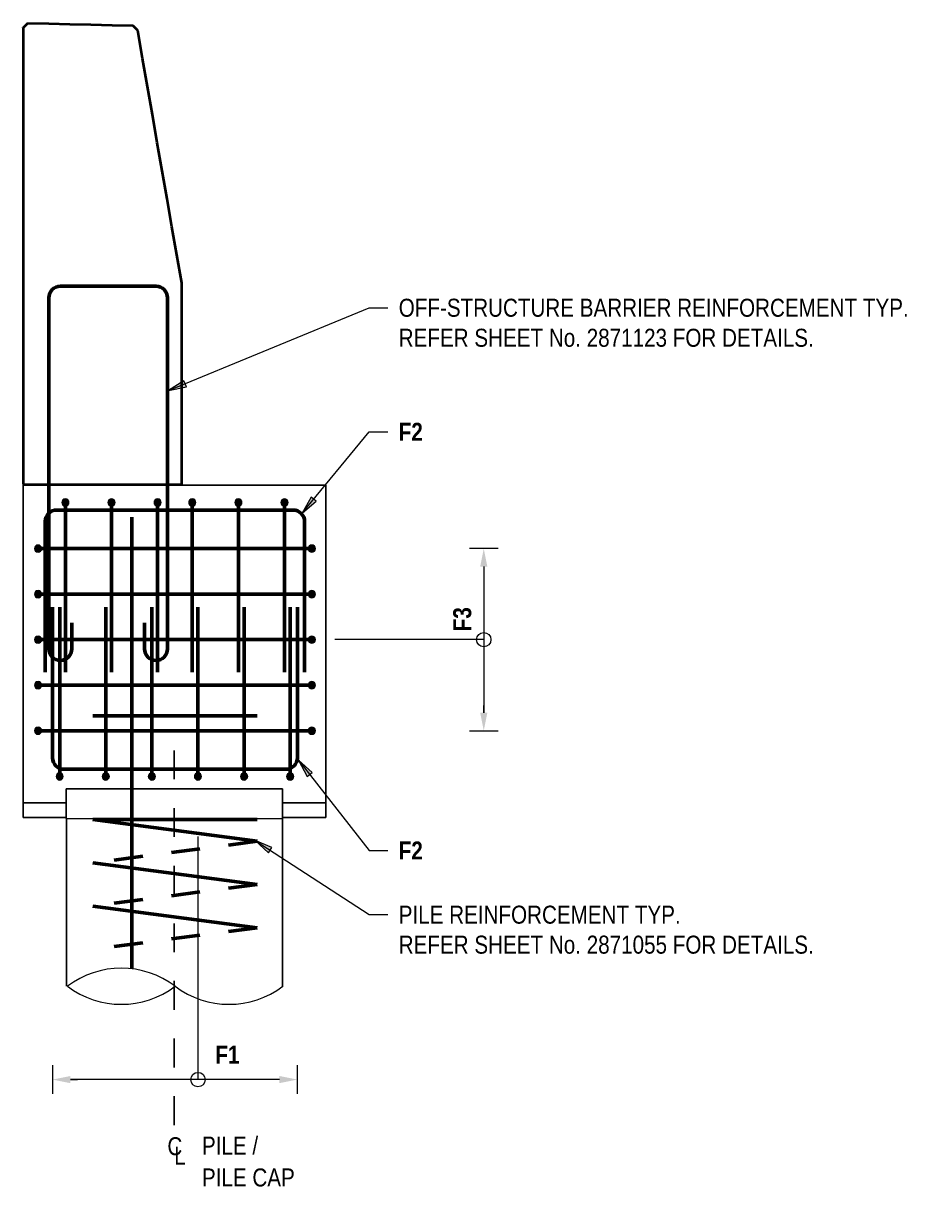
# Model space of a CAD drawing. Header units: metres. Extents: x 0 to 14, y 3 to 1738.
# Drawn here: x 10.931 to 14.003, y 16.38 to 20.418 of the extents above; entities that cross this region are included whole.
import ezdxf

# ---------------------------------------------------------------- set-up
doc = ezdxf.new("R2010")
doc.units = ezdxf.units.M
doc.linetypes.add('JacobsCenter', pattern=[0.015, 0.009, -0.0015, 0.003, -0.0015])
doc.linetypes.add('JacobsDash', pattern=[0.0045, 0.003, -0.0015])
for name, color, linetype, lineweight in [('D-BDGE', 7, 'Continuous', 13), ('D-BDGE-FNDN-PILE-CAP', 7, 'Continuous', 50), ('D-BDGE-FNDN-PILE-CONC', 7, 'Continuous', 50), ('D-BDGE-GEN-MOD', 7, 'Continuous', 35), ('D-BDGE-LINE', 7, 'Continuous', 9), ('D-ENHA-GEN-LINE', 7, 'Continuous', 9), ('D-ENHA-TEXT', 7, 'Continuous', 9)]:
    doc.layers.add(name, color=color, linetype=linetype, lineweight=lineweight)
doc.styles.add('Arial Narrow_3', font='ARIALN.TTF', dxfattribs={"height": 0.0625})
doc.styles.add('Arial Narrow_B', font='ARIALNB.TTF', dxfattribs={"height": 0.0625})

# ---------------------------------------------------------------- blocks, each defined once
blk = doc.blocks.new('CS_DET_Rebar Combined - Multiple Bar-6281518-DRG-2871085 - SECTION 2')
at = {"layer": 'D-BDGE-LINE'}
for points in [[(-1737.1474, 18.2663), (-1737.1441, 18.2667), (-1737.1411, 18.268), (-1737.1385, 18.27), (-1737.1365, 18.2726), (-1737.1353, 18.2756), (-1737.1349, 18.2788), (-1737.1353, 18.282), (-1737.1365, 18.2851), (-1737.1385, 18.2876), (-1737.1411, 18.2896), (-1737.1441, 18.2909), (-1737.1474, 18.2913), (-1737.1506, 18.2909), (-1737.1536, 18.2896), (-1737.1562, 18.2876), (-1737.1582, 18.2851), (-1737.1594, 18.282), (-1737.1599, 18.2788), (-1737.1594, 18.2756), (-1737.1582, 18.2726), (-1737.1562, 18.27), (-1737.1536, 18.268), (-1737.1506, 18.2667)], [(-1736.1974, 18.2663), (-1736.1941, 18.2667), (-1736.1911, 18.268), (-1736.1885, 18.27), (-1736.1865, 18.2726), (-1736.1853, 18.2756), (-1736.1849, 18.2788), (-1736.1853, 18.282), (-1736.1865, 18.2851), (-1736.1885, 18.2876), (-1736.1911, 18.2896), (-1736.1941, 18.2909), (-1736.1974, 18.2913), (-1736.2006, 18.2909), (-1736.2036, 18.2896), (-1736.2062, 18.2876), (-1736.2082, 18.2851), (-1736.2094, 18.282), (-1736.2099, 18.2788), (-1736.2094, 18.2756), (-1736.2082, 18.2726), (-1736.2062, 18.27), (-1736.2036, 18.268), (-1736.2006, 18.2667)]]:
    blk.add_hatch(color=256, dxfattribs=at).paths.add_polyline_path(points)
at = {"layer": 'D-BDGE-LINE', "lineweight": 50}
blk.add_line((-1737.1349, 18.2788), (-1736.2099, 18.2788), dxfattribs=at)
at = {"layer": 'D-BDGE-LINE'}
for centre, start, end in [((-1737.1474, 18.2788), 360, 180), ((-1737.1474, 18.2788), 180, 360), ((-1736.1974, 18.2788), 360, 180), ((-1736.1974, 18.2788), 180, 360)]:
    blk.add_arc(centre, 0.0125, start, end, dxfattribs=at)
blk = doc.blocks.new('CS_DET_Rebar Combined - Multiple Bar-6281619-DRG-2871085 - SECTION 2')
at = {"layer": 'D-BDGE-LINE'}
for points in [[(-1737.1474, 18.1083), (-1737.1441, 18.1087), (-1737.1411, 18.11), (-1737.1385, 18.112), (-1737.1365, 18.1146), (-1737.1353, 18.1176), (-1737.1349, 18.1208), (-1737.1353, 18.124), (-1737.1365, 18.1271), (-1737.1385, 18.1296), (-1737.1411, 18.1316), (-1737.1441, 18.1329), (-1737.1474, 18.1333), (-1737.1506, 18.1329), (-1737.1536, 18.1316), (-1737.1562, 18.1296), (-1737.1582, 18.1271), (-1737.1594, 18.124), (-1737.1599, 18.1208), (-1737.1594, 18.1176), (-1737.1582, 18.1146), (-1737.1562, 18.112), (-1737.1536, 18.11), (-1737.1506, 18.1087)], [(-1736.1974, 18.1083), (-1736.1941, 18.1087), (-1736.1911, 18.11), (-1736.1885, 18.112), (-1736.1865, 18.1146), (-1736.1853, 18.1176), (-1736.1849, 18.1208), (-1736.1853, 18.124), (-1736.1865, 18.1271), (-1736.1885, 18.1296), (-1736.1911, 18.1316), (-1736.1941, 18.1329), (-1736.1974, 18.1333), (-1736.2006, 18.1329), (-1736.2036, 18.1316), (-1736.2062, 18.1296), (-1736.2082, 18.1271), (-1736.2094, 18.124), (-1736.2099, 18.1208), (-1736.2094, 18.1176), (-1736.2082, 18.1146), (-1736.2062, 18.112), (-1736.2036, 18.11), (-1736.2006, 18.1087)]]:
    blk.add_hatch(color=256, dxfattribs=at).paths.add_polyline_path(points)
at = {"layer": 'D-BDGE-LINE', "lineweight": 50}
blk.add_line((-1737.1349, 18.1208), (-1736.2099, 18.1208), dxfattribs=at)
at = {"layer": 'D-BDGE-LINE'}
for centre, start, end in [((-1737.1474, 18.1208), 360, 180), ((-1736.1974, 18.1208), 360, 180), ((-1737.1474, 18.1208), 180, 360), ((-1736.1974, 18.1208), 180, 360)]:
    blk.add_arc(centre, 0.0125, start, end, dxfattribs=at)
blk = doc.blocks.new('CS_DET_Rebar Combined - Multiple Bar-V18-DRG-2871085 - SECTION 2')
at = {"layer": 'D-BDGE-LINE'}
for points in [[(-1737.1474, 18.4243), (-1737.1441, 18.4247), (-1737.1411, 18.426), (-1737.1385, 18.428), (-1737.1365, 18.4306), (-1737.1353, 18.4336), (-1737.1349, 18.4368), (-1737.1353, 18.44), (-1737.1365, 18.4431), (-1737.1385, 18.4456), (-1737.1411, 18.4476), (-1737.1441, 18.4489), (-1737.1474, 18.4493), (-1737.1506, 18.4489), (-1737.1536, 18.4476), (-1737.1562, 18.4456), (-1737.1582, 18.4431), (-1737.1594, 18.44), (-1737.1599, 18.4368), (-1737.1594, 18.4336), (-1737.1582, 18.4306), (-1737.1562, 18.428), (-1737.1536, 18.426), (-1737.1506, 18.4247)], [(-1736.1974, 18.4243), (-1736.1941, 18.4247), (-1736.1911, 18.426), (-1736.1885, 18.428), (-1736.1865, 18.4306), (-1736.1853, 18.4336), (-1736.1849, 18.4368), (-1736.1853, 18.44), (-1736.1865, 18.4431), (-1736.1885, 18.4456), (-1736.1911, 18.4476), (-1736.1941, 18.4489), (-1736.1974, 18.4493), (-1736.2006, 18.4489), (-1736.2036, 18.4476), (-1736.2062, 18.4456), (-1736.2082, 18.4431), (-1736.2094, 18.44), (-1736.2099, 18.4368), (-1736.2094, 18.4336), (-1736.2082, 18.4306), (-1736.2062, 18.428), (-1736.2036, 18.426), (-1736.2006, 18.4247)]]:
    blk.add_hatch(color=256, dxfattribs=at).paths.add_polyline_path(points)
at = {"layer": 'D-BDGE-LINE', "lineweight": 50}
blk.add_line((-1737.1349, 18.4368), (-1736.2099, 18.4368), dxfattribs=at)
at = {"layer": 'D-BDGE-LINE'}
for centre, start, end in [((-1737.1474, 18.4368), 360, 180), ((-1737.1474, 18.4368), 180, 360), ((-1736.1974, 18.4368), 360, 180), ((-1736.1974, 18.4368), 180, 360)]:
    blk.add_arc(centre, 0.0125, start, end, dxfattribs=at)
blk = doc.blocks.new('CS_DET_Rebar Combined - Multiple Bar-6281748-DRG-2871085 - SECTION 2')
at = {"layer": 'D-BDGE-LINE'}
blk.add_hatch(color=256, dxfattribs=at).paths.add_polyline_path([(-1736.2724, 17.7915), (-1736.2692, 17.7919), (-1736.2662, 17.7932), (-1736.2636, 17.7952), (-1736.2616, 17.7978), (-1736.2603, 17.8008), (-1736.2599, 17.804), (-1736.2603, 17.8072), (-1736.2616, 17.8103), (-1736.2636, 17.8128), (-1736.2662, 17.8148), (-1736.2692, 17.8161), (-1736.2724, 17.8165), (-1736.2756, 17.8161), (-1736.2787, 17.8148), (-1736.2812, 17.8128), (-1736.2832, 17.8103), (-1736.2845, 17.8072), (-1736.2849, 17.804), (-1736.2845, 17.8008), (-1736.2832, 17.7978), (-1736.2812, 17.7952), (-1736.2787, 17.7932), (-1736.2756, 17.7919)])
at = {"layer": 'D-BDGE-LINE', "lineweight": 50}
blk.add_line((-1736.2724, 17.8165), (-1736.2724, 18.3913), dxfattribs=at)
at = {"layer": 'D-BDGE-LINE'}
for start, end in [(90, 270), (270, 90)]:
    blk.add_arc((-1736.2724, 17.804), 0.0125, start, end, dxfattribs=at)
blk = doc.blocks.new('CS_DET_Rebar Combined - Multiple Bar-6281749-DRG-2871085 - SECTION 2')
at = {"layer": 'D-BDGE-LINE'}
blk.add_hatch(color=256, dxfattribs=at).paths.add_polyline_path([(-1736.2922, 18.7424), (-1736.289, 18.7428), (-1736.286, 18.7441), (-1736.2834, 18.7461), (-1736.2814, 18.7487), (-1736.2802, 18.7517), (-1736.2797, 18.7549), (-1736.2802, 18.7581), (-1736.2814, 18.7612), (-1736.2834, 18.7637), (-1736.286, 18.7657), (-1736.289, 18.767), (-1736.2922, 18.7674), (-1736.2955, 18.767), (-1736.2985, 18.7657), (-1736.3011, 18.7637), (-1736.3031, 18.7612), (-1736.3043, 18.7581), (-1736.3047, 18.7549), (-1736.3043, 18.7517), (-1736.3031, 18.7487), (-1736.3011, 18.7461), (-1736.2985, 18.7441), (-1736.2955, 18.7428)])
at = {"layer": 'D-BDGE-LINE', "lineweight": 50}
blk.add_line((-1736.2922, 18.7424), (-1736.2922, 18.1663), dxfattribs=at)
at = {"layer": 'D-BDGE-LINE'}
for start, end in [(90, 270), (270, 90)]:
    blk.add_arc((-1736.2922, 18.7549), 0.0125, start, end, dxfattribs=at)
blk = doc.blocks.new('CS_DET_Rebar Combined - Multiple Bar-6281275-DRG-2871085 - SECTION 2')
at = {"layer": 'D-BDGE-LINE'}
blk.add_hatch(color=256, dxfattribs=at).paths.add_polyline_path([(-1737.0723, 17.7915), (-1737.0691, 17.7919), (-1737.0661, 17.7932), (-1737.0635, 17.7952), (-1737.0615, 17.7978), (-1737.0602, 17.8008), (-1737.0598, 17.804), (-1737.0602, 17.8072), (-1737.0615, 17.8103), (-1737.0635, 17.8128), (-1737.0661, 17.8148), (-1737.0691, 17.8161), (-1737.0723, 17.8165), (-1737.0756, 17.8161), (-1737.0786, 17.8148), (-1737.0812, 17.8128), (-1737.0831, 17.8103), (-1737.0844, 17.8072), (-1737.0848, 17.804), (-1737.0844, 17.8008), (-1737.0831, 17.7978), (-1737.0812, 17.7952), (-1737.0786, 17.7932), (-1737.0756, 17.7919)])
at = {"layer": 'D-BDGE-LINE', "lineweight": 50}
blk.add_line((-1737.0723, 17.8165), (-1737.0723, 18.3913), dxfattribs=at)
at = {"layer": 'D-BDGE-LINE'}
for start, end in [(90, 270), (270, 90)]:
    blk.add_arc((-1737.0723, 17.804), 0.0125, start, end, dxfattribs=at)
blk = doc.blocks.new('CS_DET_Rebar Combined - Multiple Bar-6281333-DRG-2871085 - SECTION 2')
at = {"layer": 'D-BDGE-LINE'}
blk.add_hatch(color=256, dxfattribs=at).paths.add_polyline_path([(-1737.0525, 18.7424), (-1737.0493, 18.7428), (-1737.0462, 18.7441), (-1737.0431, 18.7468), (-1737.0417, 18.7487), (-1737.0404, 18.7517), (-1737.04, 18.7549), (-1737.0404, 18.7581), (-1737.0417, 18.7612), (-1737.0437, 18.7637), (-1737.0462, 18.7657), (-1737.0493, 18.767), (-1737.0525, 18.7674), (-1737.0557, 18.767), (-1737.0587, 18.7657), (-1737.0613, 18.7637), (-1737.0633, 18.7612), (-1737.0646, 18.7581), (-1737.065, 18.7549), (-1737.0646, 18.7517), (-1737.0633, 18.7487), (-1737.0613, 18.7461), (-1737.0587, 18.7441), (-1737.0557, 18.7428)])
at = {"layer": 'D-BDGE-LINE', "lineweight": 50}
blk.add_line((-1737.0525, 18.7424), (-1737.0525, 18.1663), dxfattribs=at)
at = {"layer": 'D-BDGE-LINE'}
for start, end in [(90, 270), (270, 90)]:
    blk.add_arc((-1737.0525, 18.7549), 0.0125, start, end, dxfattribs=at)
blk = doc.blocks.new('T2DExtentArrowReinf_v1 - Extent-6296521-DRG-2871085 - SECTION 2')
at = {"layer": 'D-BDGE-LINE'}
for p, q in [((-1735.5908, 18.5948), (-1735.627, 18.5948)), ((-1735.6008, 18.5323), (-1735.6008, 18.0253)), ((-1735.6008, 18.2788), (-1736.1171, 18.2788)), ((-1735.6344, 17.9628), (-1735.6008, 17.9628))]:
    blk.add_line(p, q, dxfattribs=at)
blk = doc.blocks.new('CS_DET_Pile-Column_BreakLine - CS_Tubular BreakLine-6334089-DRG-2871085 - SECTION 2')
at = {"layer": 'D-BDGE-LINE', "lineweight": 18}
for centre, start, end in [((-1736.8586, 16.828), 52.9573, 127.0427), ((-1736.8586, 17.3235), 232.9573, 307.0427), ((-1736.4846, 17.3235), 232.9573, 307.0427)]:
    blk.add_arc(centre, 0.3104, start, end, dxfattribs=at)
blk = doc.blocks.new('T2DExtentArrowReinf_v1 - Extent-6283599-DRG-2871085 - SECTION 2')
at = {"layer": 'D-BDGE-LINE'}
for p, q in [((-1736.5923, 16.7518), (-1736.5923, 17.5961)), ((-1737.0974, 16.7855), (-1737.0974, 16.7518)), ((-1736.2474, 16.7418), (-1736.2474, 16.778)), ((-1736.3099, 16.7518), (-1737.0349, 16.7518))]:
    blk.add_line(p, q, dxfattribs=at)
blk = doc.blocks.new('CS_Annot_Centreline Symbol_25Text1 - CS_Annot_Centreline Symbol 25Text-5732153-DRG-2871085 - SECTION 2')
at = {"layer": 'D-ENHA-GEN-LINE', "char_height": 0.0625, "attachment_point": 1, "style": 'Arial Narrow_3'}
for s, insert, width in [('C  ', (-1736.6985, 16.5517), 0.110232), ('L', (-1736.6751, 16.5184), 0.048101)]:
    blk.add_mtext(s, dxfattribs=dict(at, insert=insert, width=width))

msp = doc.modelspace()

# ---------------------------------------------------------------- hatches: boundary and pattern name
at = {"layer": 'D-ENHA-GEN-LINE', "lineweight": 5}
for points in [[(12.5408, 18.5323), (12.5283, 18.5948), (12.5158, 18.5323)], [(12.5283, 17.9628), (12.5408, 18.0253), (12.5158, 18.0253)], [(11.0942, 16.7393), (11.0942, 16.7643), (11.0317, 16.7518)], [(11.8192, 16.7393), (11.8817, 16.7518), (11.8192, 16.7643)]]:
    msp.add_hatch(color=256, dxfattribs=at).paths.add_polyline_path(points)
at = {"layer": 'D-ENHA-TEXT'}
for points in [[(11.4344, 19.1431), (11.4964, 19.1568), (11.488, 19.1772)], [(11.8985, 18.7177), (11.9468, 18.759), (11.9297, 18.773)], [(11.8854, 17.8602), (11.9153, 17.8043), (11.9326, 17.8179)], [(11.7349, 17.5821), (11.7813, 17.5388), (11.7933, 17.5572)]]:
    msp.add_hatch(color=256, dxfattribs=at).paths.add_polyline_path(points)

# ---------------------------------------------------------------- linework, layer by layer
at = {"layer": 'D-BDGE', "color": 252, "lineweight": 50, "true_color": 0x888888}
for p, q in [((11.3911, 19.5055), (11.0592, 19.5055)), ((11.0192, 19.4655), (11.0192, 18.2468)), ((11.4311, 18.2455), (11.4311, 19.4655)), ((11.3068, 17.136), (11.3068, 18.704)), ((11.0992, 18.2468), (11.0992, 18.3368)), ((11.3511, 18.2468), (11.3511, 18.3368)), ((11.1717, 18.014), (11.7417, 18.014)), ((11.1717, 17.654), (11.7417, 17.654)), ((11.1717, 17.654), (11.7417, 17.579)), ((11.1717, 17.504), (11.7417, 17.429)), ((11.1717, 17.354), (11.7417, 17.279))]:
    msp.add_line(p, q, dxfattribs=at)
at = {"layer": 'D-BDGE', "lineweight": 50}
for p, q in [((11.0467, 18.7286), (11.8667, 18.7286)), ((11.0067, 18.1663), (11.0067, 18.6886)), ((11.9067, 18.6886), (11.9067, 18.1663)), ((11.0317, 17.869), (11.0317, 18.3913)), ((11.8817, 18.3913), (11.8817, 17.869)), ((11.8417, 17.829), (11.0717, 17.829))]:
    msp.add_line(p, q, dxfattribs=at)
at = {"layer": 'D-BDGE', "linetype": 'JacobsCenter', "lineweight": 25}
msp.add_line((11.4546, 17.894), (11.4546, 16.5772), dxfattribs=at)
at = {"layer": 'D-BDGE', "lineweight": 25}
for p, q in [((11.8295, 17.7614), (11.0796, 17.7614)), ((11.0796, 17.7614), (11.0796, 17.6583)), ((11.8295, 17.6583), (11.8295, 17.7614))]:
    msp.add_line(p, q, dxfattribs=at)
at = {"layer": 'D-BDGE', "color": 7, "lineweight": 9, "true_color": 0xffffff}
msp.add_line((11.0796, 17.6583), (11.8295, 17.6583), dxfattribs=at)
at = {"layer": 'D-BDGE', "color": 252, "linetype": 'JacobsDash', "lineweight": 50, "true_color": 0x888888}
for p, q in [((11.7417, 17.579), (11.1717, 17.504)), ((11.7417, 17.429), (11.1717, 17.354)), ((11.7417, 17.279), (11.1717, 17.204))]:
    msp.add_line(p, q, dxfattribs=at)
at = {"layer": 'D-BDGE', "color": 252, "lineweight": 50, "true_color": 0x888888}
for centre, start, end in [((11.0592, 19.4655), 90, 180), ((11.3911, 19.4655), 0, 90), ((11.0592, 18.2468), 180, 0), ((11.3911, 18.2468), 180, 0)]:
    msp.add_arc(centre, 0.04, start, end, dxfattribs=at)
at = {"layer": 'D-BDGE', "lineweight": 50}
for centre, start, end in [((11.0467, 18.6886), 90, 180), ((11.8667, 18.6886), 0, 90), ((11.0717, 17.869), 180, 270), ((11.8417, 17.869), 270, 0)]:
    msp.add_arc(centre, 0.04, start, end, dxfattribs=at)
at = {"layer": 'D-BDGE-FNDN-PILE-CAP', "lineweight": 25}
for p, q in [((10.9305, 18.8148), (10.9305, 18.8149)), ((11.9805, 18.8148), (10.9305, 18.8148)), ((10.9305, 18.8148), (10.9305, 17.712)), ((11.9805, 18.8149), (11.9805, 18.8148)), ((11.9805, 17.712), (11.9805, 18.8148)), ((11.0796, 17.712), (10.9305, 17.712)), ((10.9305, 17.712), (10.9305, 17.662)), ((10.9305, 17.712), (11.0796, 17.712)), ((11.8305, 17.712), (11.8295, 17.712)), ((11.8295, 17.712), (11.8305, 17.712)), ((11.9805, 17.712), (11.8306, 17.712)), ((11.8306, 17.712), (11.9805, 17.712)), ((11.9805, 17.662), (11.9805, 17.712)), ((10.9305, 17.662), (11.0796, 17.662)), ((11.8295, 17.662), (11.8305, 17.662)), ((11.8306, 17.662), (11.9805, 17.662))]:
    msp.add_line(p, q, dxfattribs=at)
at = {"layer": 'D-BDGE-FNDN-PILE-CONC', "lineweight": 25}
for p, q in [((11.8305, 17.7614), (11.8295, 17.7614)), ((11.8305, 17.0751), (11.8305, 17.7614)), ((11.0805, 17.6583), (11.0805, 17.0757))]:
    msp.add_line(p, q, dxfattribs=at)
at = {"layer": 'D-BDGE-GEN-MOD'}
for p, q in [((10.9455, 20.4175), (10.9305, 20.4025)), ((10.9305, 20.4025), (10.9305, 20.4033)), ((10.9305, 20.4025), (10.9305, 18.8169)), ((10.9455, 20.4175), (10.9455, 20.4184)), ((11.3118, 20.4092), (11.3117, 20.41)), ((11.3275, 20.3935), (11.3118, 20.4092)), ((11.3275, 20.3935), (11.3274, 20.3943)), ((11.4805, 19.5169), (11.4805, 19.517)), ((11.4805, 18.8169), (11.4805, 19.5169)), ((10.9305, 18.8169), (10.9305, 18.817)), ((10.9305, 18.8169), (11.4805, 18.8169)), ((11.4805, 18.817), (11.4805, 18.8169))]:
    msp.add_line(p, q, dxfattribs=at)
at = {"layer": 'D-BDGE-GEN-MOD', "flags": 128}
for points in [[(11.3118, 20.4092), (11.2386, 20.4109), (11.1653, 20.4125), (11.092, 20.4142), (11.0188, 20.4159), (10.9455, 20.4175)], [(11.4805, 19.5169), (11.4635, 19.6143), (11.4465, 19.7117), (11.4295, 19.8091), (11.4125, 19.9065), (11.3955, 20.0039), (11.3785, 20.1013), (11.3615, 20.1987), (11.3445, 20.2961), (11.3275, 20.3935)]]:
    msp.add_lwpolyline(points, dxfattribs=at)
at = {"layer": 'D-ENHA-GEN-LINE'}
for p, q in [((12.5783, 18.5948), (12.4783, 18.5948)), ((12.5283, 18.5323), (12.5283, 18.5073)), ((12.5283, 18.0253), (12.5283, 18.0503)), ((12.4783, 17.9628), (12.5783, 17.9628)), ((11.0317, 16.8018), (11.0317, 16.7018)), ((11.8817, 16.7018), (11.8817, 16.8018)), ((11.0942, 16.7518), (11.1192, 16.7518)), ((11.8192, 16.7518), (11.7942, 16.7518))]:
    msp.add_line(p, q, dxfattribs=at)
for centre in [(12.5283, 18.2788), (11.5367, 16.7518)]:
    msp.add_circle(centre, 0.025, dxfattribs=at)
at = {"layer": 'D-ENHA-TEXT'}
for p, q in [((11.4344, 19.1431), (12.1311, 19.431)), ((12.1311, 19.431), (12.1957, 19.431)), ((11.488, 19.1772), (11.4344, 19.1431)), ((11.4344, 19.1431), (11.4964, 19.1568)), ((11.4964, 19.1568), (11.488, 19.1772)), ((11.8985, 18.7177), (12.1311, 19.0003)), ((12.1311, 19.0003), (12.1957, 19.0003)), ((11.9297, 18.773), (11.8985, 18.7177)), ((11.8985, 18.7177), (11.9468, 18.759)), ((11.9468, 18.759), (11.9297, 18.773)), ((11.8854, 17.8602), (11.9153, 17.8043)), ((11.9326, 17.8179), (11.8854, 17.8602)), ((11.8854, 17.8602), (12.1311, 17.547)), ((11.9153, 17.8043), (11.9326, 17.8179)), ((11.7349, 17.5821), (11.7813, 17.5388)), ((11.7933, 17.5572), (11.7349, 17.5821)), ((11.7349, 17.5821), (12.1311, 17.3243)), ((11.7813, 17.5388), (11.7933, 17.5572)), ((12.1311, 17.547), (12.1957, 17.547)), ((12.1311, 17.3243), (12.1957, 17.3243))]:
    msp.add_line(p, q, dxfattribs=at)

# ---------------------------------------------------------------- block references
at = {"layer": 'D-BDGE-LINE'}
for name, p in [('CS_DET_Rebar Combined - Multiple Bar-6281333-DRG-2871085 - SECTION 2', (1748.1291, 0)), ('CS_DET_Rebar Combined - Multiple Bar-6281333-DRG-2871085 - SECTION 2', (1748.2891, 0)), ('CS_DET_Rebar Combined - Multiple Bar-6281333-DRG-2871085 - SECTION 2', (1748.4491, 0)), ('CS_DET_Rebar Combined - Multiple Bar-6281749-DRG-2871085 - SECTION 2', (1747.8091, 0)), ('CS_DET_Rebar Combined - Multiple Bar-6281749-DRG-2871085 - SECTION 2', (1747.9691, 0)), ('CS_DET_Rebar Combined - Multiple Bar-6281749-DRG-2871085 - SECTION 2', (1748.1291, 0)), ('CS_DET_Rebar Combined - Multiple Bar-V18-DRG-2871085 - SECTION 2', (1748.1291, 0.158)), ('T2DExtentArrowReinf_v1 - Extent-6296521-DRG-2871085 - SECTION 2', (1748.1291, 0)), ('CS_DET_Rebar Combined - Multiple Bar-V18-DRG-2871085 - SECTION 2', (1748.1291, 0)), ('CS_DET_Rebar Combined - Multiple Bar-6281275-DRG-2871085 - SECTION 2', (1748.1291, 0)), ('CS_DET_Rebar Combined - Multiple Bar-6281275-DRG-2871085 - SECTION 2', (1748.2891, 0)), ('CS_DET_Rebar Combined - Multiple Bar-6281275-DRG-2871085 - SECTION 2', (1748.4491, 0)), ('CS_DET_Rebar Combined - Multiple Bar-6281748-DRG-2871085 - SECTION 2', (1747.8091, 0)), ('CS_DET_Rebar Combined - Multiple Bar-6281748-DRG-2871085 - SECTION 2', (1747.9691, 0)), ('CS_DET_Rebar Combined - Multiple Bar-6281748-DRG-2871085 - SECTION 2', (1748.1291, 0)), ('CS_DET_Rebar Combined - Multiple Bar-6281518-DRG-2871085 - SECTION 2', (1748.1291, 0)), ('CS_DET_Rebar Combined - Multiple Bar-6281619-DRG-2871085 - SECTION 2', (1748.1291, 0)), ('CS_DET_Rebar Combined - Multiple Bar-6281619-DRG-2871085 - SECTION 2', (1748.1291, -0.158)), ('T2DExtentArrowReinf_v1 - Extent-6283599-DRG-2871085 - SECTION 2', (1748.1291, 0)), ('CS_DET_Pile-Column_BreakLine - CS_Tubular BreakLine-6334089-DRG-2871085 - SECTION 2', (1748.1291, 0))]:
    msp.add_blockref(name, p, dxfattribs=at)
at = {"layer": 'D-ENHA-GEN-LINE'}
msp.add_blockref('CS_Annot_Centreline Symbol_25Text1 - CS_Annot_Centreline Symbol 25Text-5732153-DRG-2871085 - SECTION 2', (1748.1291, 0), dxfattribs=at)

# ---------------------------------------------------------------- texts
at = {"layer": 'D-ENHA-GEN-LINE', "char_height": 0.0625, "attachment_point": 1, "style": 'Arial Narrow_3', "bg_fill": 3, "box_fill_scale": 1, "bg_fill_color": 256, "bg_fill_true_color": 13158600, "bg_fill_transparency": 0}
for s, insert in [('PILE /', (11.5504, 16.554)), ('PILE CAP', (11.5504, 16.4433))]:
    msp.add_mtext(s, dxfattribs=dict(at, insert=insert))
at = {"layer": 'D-ENHA-TEXT', "char_height": 0.0625, "attachment_point": 1, "bg_fill": 3, "box_fill_scale": 1, "bg_fill_color": 256, "bg_fill_transparency": 0}
for s, insert, style in [('OFF-STRUCTURE BARRIER REINFORCEMENT TYP.', (12.2332, 19.4622), 'Arial Narrow_3'), ('REFER SHEET No. 2871123 FOR DETAILS.', (12.2332, 19.358), 'Arial Narrow_3'), ('F2', (12.2332, 19.0316), 'Arial Narrow_B'), ('F2', (12.2332, 17.5783), 'Arial Narrow_B'), ('PILE REINFORCEMENT TYP.', (12.2332, 17.3555), 'Arial Narrow_3'), ('REFER SHEET No. 2871055 FOR DETAILS.', (12.2332, 17.2514), 'Arial Narrow_3')]:
    msp.add_mtext(s, dxfattribs=dict(at, insert=insert, style=style))

# ---------------------------------------------------------------- next in the draw order: texts
at = {"layer": 'D-ENHA-TEXT', "insert": (12.4223, 18.3079), "char_height": 0.0625, "attachment_point": 1, "rotation": 90, "style": 'Arial Narrow_B', "bg_fill": 3, "box_fill_scale": 1, "bg_fill_color": 256, "bg_fill_transparency": 0}
msp.add_mtext('F3', dxfattribs=at)
at = {"layer": 'D-ENHA-TEXT', "insert": (11.5969, 16.8696), "char_height": 0.0625, "attachment_point": 1, "style": 'Arial Narrow_B', "bg_fill": 3, "box_fill_scale": 1, "bg_fill_color": 256, "bg_fill_transparency": 0}
msp.add_mtext('F1', dxfattribs=at)

doc.saveas('drawing.dxf')
